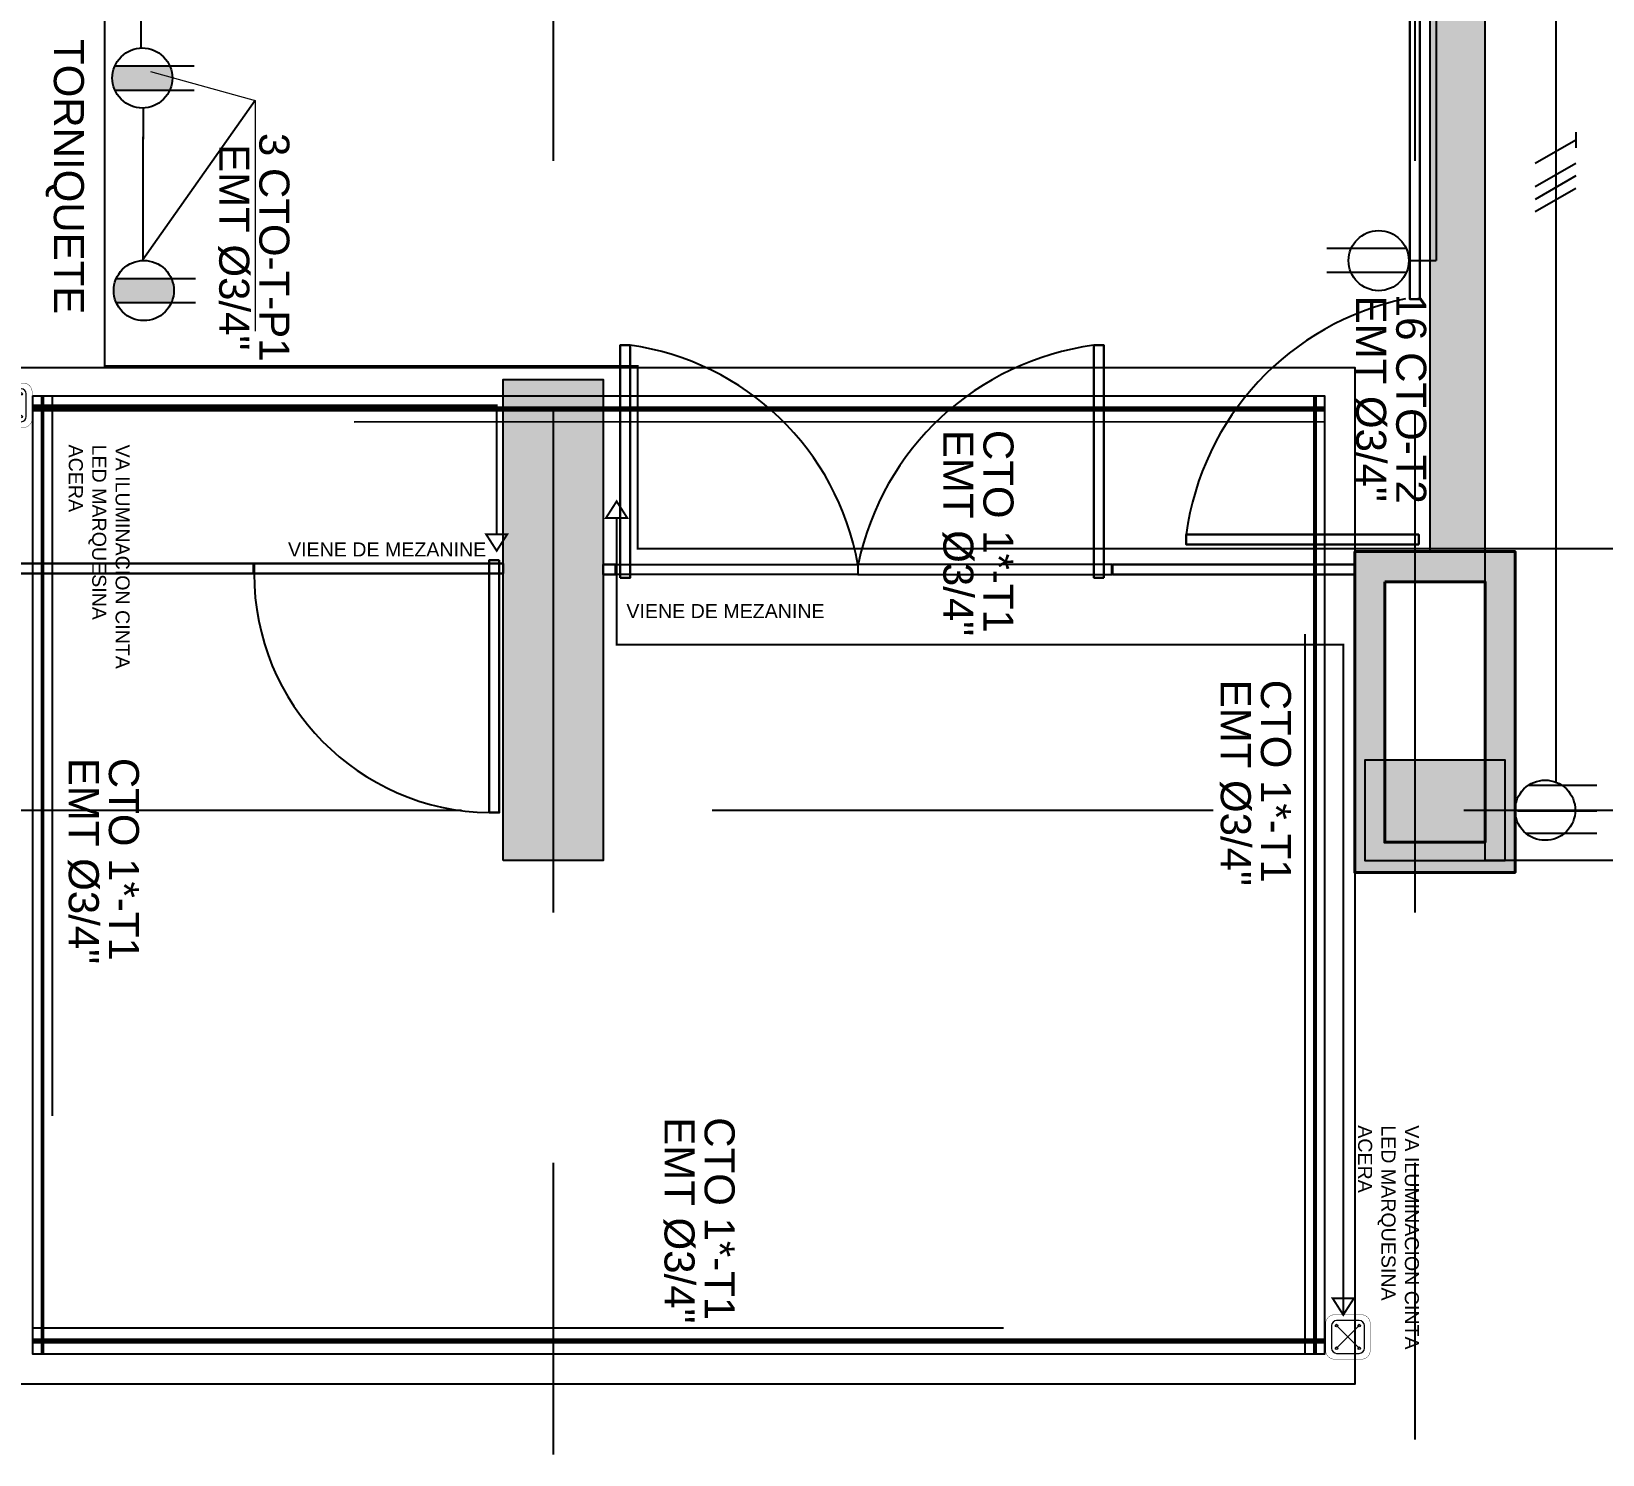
# Model space of a CAD drawing. Header units: metres. Extents: x 86 to 503, y -25 to 1141.
# Drawn here: x 213.72 to 221.56, y 133.87 to 140.97 of the extents above; entities that cross this region are included whole.
import ezdxf
from ezdxf.lldxf.tags import DXFTag

# ---------------------------------------------------------------- set-up
doc = ezdxf.new("R2010")
doc.units = ezdxf.units.M
for name, pattern in [('CONTINUA', [0]), ('DASHED2', [9.524999999999995, 6.349999999999998, -3.174999999999998]), ('HIDDEN2', [4.7624999999999975, 3.174999999999998, -1.587499999999999]), ('LÍNEAS_OCULTASX2', [0.75, 0.5, -0.25])]:
    doc.linetypes.add(name, pattern=pattern)
for name, color, linetype in [('-ALAMBRADO', 7, 'Continuous'), ('A-columnas', 6, 'Continuous'), ('AMOBLAMIENTO', 253, 'Continuous'), ('AREA PARQUEO', 253, 'Continuous'), ('CAJA DE PASO', 86, 'Continuous'), ('GG_MEZANINE', 8, 'Continuous'), ('GG_PISO 1', 251, 'Continuous'), ('GG_PROYECCION', 9, 'DASHED2'), ('LUZ LED INDIRECTA', 7, 'Continuous'), ('T', 1, 'Continuous'), ('TOMA REGULADO', 1, 'Continuous'), ('TOMA TRIFASICO', 1, 'Continuous')]:
    doc.layers.add(name, color=color, linetype=linetype)
for name, color, linetype, lineweight in [('-CN-GYD-TUBERÍA PRINCIPAL ILUMINACION', 5, 'Continuous', 5), ('-CN-GYD-TUBERÍA TOMACORRIENTE PVC', 86, 'Continuous', 18), ('EL-DIAGRAMA UNIFILAR', 7, 'Continuous', 25), ('TEXTOS', 250, 'Continuous', 20), ('Vidrio', 253, 'Continuous', 30)]:
    doc.layers.add(name, color=color, linetype=linetype, lineweight=lineweight)
doc.layers.add('JCA_HATCH 254', color=7, linetype='Continuous', true_color=0xc2c2c2)
doc.layers.add('Muro', color=7, linetype='Continuous', lineweight=40, true_color=0x424242)
doc.styles.get("Standard").update_dxf_attribs({"font": 'arial.ttf'})
tags = doc.linetypes.add('EMT_LINE', pattern='A,0.5,-0.2,["EMT",Standard,S=0.1,R=0,X=-0.1,Y=-0.05],-0.25', length=0.95).pattern_tags.tags
tags[6] = DXFTag(74, 10)

# ---------------------------------------------------------------- blocks, each defined once
blk = doc.blocks.new('Caja de paso')
at = {"layer": '-CN-GYD-TUBERÍA TOMACORRIENTE PVC', "const_width": 0.001731914791993357}
blk.add_lwpolyline([(-0.1111074788310162, 0.06666448730015873), (-0.1111074788310162, -0.0666644873133464, 0.414213562373095), (-0.0666644872969897, -0.1111074788479982), (0.06666448731620278, -0.1111074788473161, 0.414213562373095), (0.1111074788503288, -0.0666644873133464), (0.1111074788502577, 0.06666448730015873, 0.414213562373095), (0.06666448731620278, 0.1111074788341284), (-0.0666644872969897, 0.1111074788341284, 0.414213562373095)], format="xyb", close=True, dxfattribs=at)
at = {"layer": '-CN-GYD-TUBERÍA TOMACORRIENTE PVC'}
blk.add_lwpolyline([(-0.05655350296930806, -0.0818932347738155), (0.05655350297833195, -0.0818932347738155, 0.414213562373095), (0.08189323477196808, -0.05655350298115991), (0.08189323477196808, 0.05655350296729011, 0.414213562373095), (0.05655350297833195, 0.0818932347599457), (-0.05655350296930806, 0.0818932347599457, 0.414213562373095), (-0.08189323476298682, 0.05655350296729011), (-0.08189323476298682, -0.05655350298115991, 0.414213562373095)], format="xyb", close=True, dxfattribs=at)
at = {"layer": '-CN-GYD-TUBERÍA TOMACORRIENTE PVC', "linetype": 'LÍNEAS_OCULTASX2'}
for points in [[(-0.05655350299296913, 0.05655350299639395), (0.05655350297855932, -0.05655350298047779)], [(0.05655350297833195, 0.05655350296729011), (-0.05655350296930806, -0.05655350298115991)]]:
    blk.add_lwpolyline(points, dxfattribs=at)
at = {"layer": '-CN-GYD-TUBERÍA TOMACORRIENTE PVC'}
for centre in [(-0.05655350299296913, 0.05655350299639395), (0.05655350297833195, 0.05655350296729011), (-0.05655350296930806, -0.05655350298115991), (0.0565535030019646, -0.05655350300980899)]:
    blk.add_circle(centre, 0.006649555164749646, dxfattribs=at)
blk = doc.blocks.new('t')
at = {"layer": 'T'}
for p, q in [((0.006261364575661342, 0.03000000000000114), (0.2042208909329133, 0.03000000000000109)), ((0.006261364575661326, -0.03000000000000113), (0.2042208909329133, -0.03000000000000118))]:
    blk.add_line(p, q, dxfattribs=at)
blk.add_circle((0.075, -9.18861341181465e-18), 0.075, dxfattribs=at)
blk = doc.blocks.new('A$C28df0a04')
at = {"layer": 'TOMA REGULADO'}
h = blk.add_hatch(color=256, dxfattribs=at)
h.dxf.hatch_style = 1
edge = h.paths.add_edge_path()
edge.add_ellipse((0.1500000000000057, 0.149999999999995), major_axis=(-0.1060660171780174, 0.1060660171780174), ratio=0.9999999999992459, start_angle=291.4218215217745, end_angle=338.5781784781823)
edge.add_line((0.09000000000000341, 0.2874772708487073), (0.09000000000000341, 0.01252272915137326))
edge.add_ellipse((0.1500000000000057, 0.149999999999995), major_axis=(-0.1060660171780174, 0.1060660171780174), ratio=0.9999999999992459, start_angle=111.4218215217745, end_angle=158.5781784781823)
edge.add_line((0.210000000000008, 0.01252272915128283), (0.210000000000008, 0.2874772708486167))
for p, q in [((0.09000000000000341, 0.01252272915131769), (0.09000000000000341, 0.4084417818658217)), ((0.210000000000008, 0.01252272915131769), (0.210000000000008, 0.4084417818658217))]:
    blk.add_line(p, q, dxfattribs=at)
blk.add_ellipse((0.1500000000000057, 0.149999999999995), major_axis=(-0.1060660171780174, 0.1060660171780174), ratio=0.9999999999992462, dxfattribs=at)
blk = doc.blocks.new('A$C8f8caf15')
at = {"layer": 'T'}
for p, q in [((0.06703472864413129, -0.02503294934726341), (0.4084417818658324, -0.02503294934726341)), ((0.01252272915132835, -0.1525845447910967), (0.4084417818658324, -0.1525845447910967)), ((0.05301578076617375, -0.2644292847989789), (0.4084417818658324, -0.2644292847989789))]:
    blk.add_line(p, q, dxfattribs=at)
blk.add_ellipse((0.1500000000000057, -0.1500000000000057), major_axis=(0.1060660171779929, 0.1060660171779929), ratio=0.9999999999998721, start_param=5.497787143782074, end_param=11.78097245096166, dxfattribs=at)
blk = doc.blocks.new('3x-1')
at = {"layer": '-ALAMBRADO'}
for p, q in [((-0.07503916009765632, 0.1299716378463245), (-0.2251174802930045, -0.1299716378463245)), ((0.004960839902270919, 0.1299716378463245), (-0.1451174802929636, -0.1299716378463245)), ((0.08496083990230474, 0.1299716378462961), (-0.06511748029302566, -0.1299716378462961)), ((0.2350391600976316, 0.1299716378462961), (0.08496083990230119, -0.1299716378462961))]:
    blk.add_line(p, q, dxfattribs=at)
blk.add_lwpolyline([(0.2850391600976323, 0.1299716378462961), (0.1850391600976344, 0.1299716378462961)], dxfattribs=at)
blk = doc.blocks.new('*U126')
at = {"layer": '-ALAMBRADO', "xscale": -1}
blk.add_blockref('3x-1', (3.108624468950438e-14, 0), dxfattribs=at)
blk = doc.blocks.new('A$C5ae9f012')
at = {"layer": 'GG_PROYECCION', "color": 40, "linetype": 'CONTINUA', "ltscale": 0.3, "true_color": 0xf8d731, "const_width": 0.01}
blk.add_lwpolyline([(-7.179536140542837, -0.09645240949408418), (0.06203681840474928, -0.09646443639145019)], dxfattribs=at)
at = {"layer": 'LUZ LED INDIRECTA', "linetype": 'HIDDEN2'}
blk.add_lwpolyline([(-7.179536140542837, -0.1214524094937204), (-7.179536140542837, -0.07145240949399323), (0.06203681840474928, -0.07145240949399323), (0.06203681840474928, -0.1214524094937204)], close=True, dxfattribs=at)
blk = doc.blocks.new('estructura etapa 3')
at = {"layer": 'GG_PISO 1'}
h = blk.add_hatch(color=256, dxfattribs=at)
h.paths.add_polyline_path([(-91.65052479424082, -6658.123952498036), (-91.65052483163788, -6657.623952492478), (-92.34962468142191, -6657.623952492692), (-92.34962464402486, -6658.123952498251)])
h.paths.add_polyline_path([(-49.35360165399231, -6658.123953550201), (-49.35360165463851, -6657.623953544642), (-50.05450180622518, -6657.624073242631), (-50.05450180557898, -6658.124073248189)])
h.paths.add_polyline_path([(-55.95360165431691, -6658.123953548779), (-55.95360165496311, -6657.623953543221), (-56.75269290454423, -6657.624054381149), (-56.75269290389804, -6658.124054386707)])
h.paths.add_polyline_path([(-76.44963033445936, -6659.123953527316), (-76.94963033376087, -6659.123953525937), (-76.9496303338118, -6657.623953525355), (-76.44963033520833, -6657.623953526268)])
h.paths.add_polyline_path([(-83.94962466275808, -6659.123953526419), (-84.44962466205959, -6659.123953525041), (-84.44962466211052, -6657.623953524459), (-83.94962466350705, -6657.623953525372)])
h.paths.add_polyline_path([(-60.45199772839385, -6659.123953526823), (-60.95199772769581, -6659.123953525441), (-60.95199772774629, -6657.623953524859), (-60.45199772914327, -6657.623953525776)])
h.paths.add_polyline_path([(-67.94963033684814, -6659.123953523713), (-68.44963033614965, -6659.123953522334), (-68.44963033620058, -6657.623953521752), (-67.94963033759711, -6657.623953522665)])
h.paths.add_polyline_path([(-91.8500747383024, -6668.198768413866), (-91.85097488956569, -6667.598768198336), (-92.3500747393499, -6667.598781503685), (-92.34917458808638, -6668.198781719215)])
h.paths.add_polyline_path([(-49.35360165997224, -6668.198834775361), (-49.35360165969462, -6667.598834775361), (-49.85360166074236, -6667.598833612342), (-49.85360166101998, -6668.198833612343)])
h.paths.add_polyline_path([(-55.95360165431691, -6668.148834201589), (-55.95360165496311, -6667.648834196031), (-56.85356531954483, -6667.649075604333), (-56.85356531889863, -6668.149075609892)])
h.paths.add_polyline_path([(-59.95199772806779, -6667.648834198664), (-59.95199772878357, -6668.148834196337), (-61.45199772983131, -6668.148834197909), (-61.45199772876629, -6667.648834201169)])
h.paths.add_polyline_path([(-75.94963033499096, -6667.648834198664), (-75.94963033570673, -6668.148834196337), (-77.44963033675447, -6668.148834197915), (-77.44963033568945, -6667.648834201173)])
h.paths.add_polyline_path([(-68.9496303369873, -6667.648834196665), (-68.94963033537522, -6668.148834193871), (-67.44963033560805, -6668.148834194158), (-67.44963033675447, -6667.648834196951)])
h.paths.add_polyline_path([(-84.94963033851843, -6667.648834198664), (-84.9496303378022, -6668.148834196337), (-83.44963033675447, -6668.148834197913), (-83.44963033781994, -6667.648834201173)])
h.paths.add_polyline_path([(-91.85007473830262, -6676.198714255436), (-91.85007473830262, -6675.598714255436), (-92.34917458808661, -6675.598833980074), (-92.34917458808661, -6676.198833980075)])
h.paths.add_polyline_path([(-49.35360166367525, -6676.19883419188), (-49.35360166339763, -6675.598834191882), (-49.85360166444536, -6675.598834192097), (-49.85360166472299, -6676.198834192096)])
h.paths.add_polyline_path([(-55.95360165431703, -6676.148834216151), (-55.95360165496299, -6675.648834210593), (-56.75356531955811, -6675.64883419414), (-56.75356531891191, -6676.148834199698)])
h.paths.add_polyline_path([(-59.95199772438798, -6675.648834197268), (-59.95199772475451, -6676.148834194008), (-61.45199772603507, -6676.148834196047), (-61.45199772462081, -6675.648834197444)])
h.paths.add_polyline_path([(-75.94963033131114, -6675.648834197268), (-75.94963033167767, -6676.148834194008), (-77.44963033295824, -6676.14883419605), (-77.44963033154397, -6675.648834197447)])
h.paths.add_polyline_path([(-68.94963033179408, -6675.648834195734), (-68.94963033064766, -6676.148834194337), (-67.44963033076408, -6676.148834193225), (-67.44963033214333, -6675.648834194855)])
h.paths.add_polyline_path([(-84.94963034219415, -6675.648834197267), (-84.94963034182763, -6676.148834194008), (-83.44963034054706, -6676.14883419605), (-83.44963034196132, -6675.648834197447)])
h.paths.add_polyline_path([(-91.84714941676873, -6686.298775267753), (-91.85051282815846, -6685.698774462428), (-92.34961267794267, -6685.698773428964), (-92.34624926655272, -6686.298774234288)])
h.paths.add_polyline_path([(-49.35447406836727, -6686.298714517593), (-49.35360166807266, -6685.698714517594), (-49.85360166912039, -6685.698714501338), (-49.85447406941501, -6686.298714501339)])
h.paths.add_polyline_path([(-55.95360165431691, -6686.248834233877), (-55.95360165496311, -6685.748834228319), (-56.75356531956538, -6685.748834211868), (-56.75356531891919, -6686.248834217427)])
h.paths.add_polyline_path([(-59.95199772341482, -6685.748834215987), (-59.95199772366493, -6686.248834213194), (-61.45199772401418, -6686.248834215234), (-61.45199772283274, -6685.748834216163)])
h.paths.add_polyline_path([(-75.94963033033798, -6685.748834215987), (-75.94963033058809, -6686.248834213194), (-77.44963033093734, -6686.248834215237), (-77.4496303297559, -6685.748834216167)])
h.paths.add_polyline_path([(-68.94963033303281, -6685.748834214453), (-68.94963033130432, -6686.248834212125), (-67.44963033142074, -6686.248834210548), (-67.44963033279998, -6685.748834212411)])
h.paths.add_polyline_path([(-84.94963034316731, -6685.748834215987), (-84.9496303429172, -6686.248834213194), (-83.44963034256796, -6686.248834215237), (-83.44963034374939, -6685.748834216167)])
h.paths.add_polyline_path([(-49.35315161146889, -6694.294436561979), (-49.35360165463851, -6693.698920625079), (-49.8545017768505, -6693.698741702064), (-49.8540517336811, -6694.294257638963)])
h.paths.add_polyline_path([(-55.95360165431703, -6694.248831170985), (-55.95360165496299, -6693.748831165426), (-56.75269290582685, -6693.748781044401), (-56.75269290518088, -6694.24878104996)])
h.paths.add_polyline_path([(-91.65052481364307, -6694.248821470252), (-91.65052481428881, -6693.748821464693), (-92.34962466436525, -6693.748831164716), (-92.34962466371906, -6694.248831170275)])
h.paths.add_polyline_path([(-59.95199772487774, -6693.748833026099), (-59.95199772512831, -6694.248833023305), (-61.45199772547755, -6694.248833025344), (-61.45199772429567, -6693.748833026275)])
h.paths.add_polyline_path([(-75.94963032526482, -6693.748834201318), (-75.94963032586463, -6694.248834199689), (-77.44963032644671, -6694.248834200334), (-77.4496303251484, -6693.748834201268)])
h.paths.add_polyline_path([(-68.94963033087049, -6693.748834198155), (-68.94963032937437, -6694.248834196758), (-67.44963032937437, -6694.248834196578), (-67.44963032993917, -6693.748834197975)])
h.paths.add_polyline_path([(-84.94963034374939, -6693.748831169256), (-84.94963034314958, -6694.248831167626), (-83.4496303425675, -6694.248831168272), (-83.4496303438658, -6693.748831169205)])
h.paths.add_polyline_path([(-49.35776796243806, -6703.973684038515), (-49.35316311038366, -6703.373684038515), (-49.85404024317143, -6703.373987440974), (-49.8586450952256, -6703.973987440974)])
h.paths.add_polyline_path([(-55.95360165431703, -6703.923835762774), (-55.95360165496299, -6703.423835757215), (-56.75273400298954, -6703.424072574053), (-56.75273400234335, -6703.924072579612)])
h.paths.add_polyline_path([(-67.9496303576999, -6704.924075048131), (-67.94963035834837, -6703.424075044247), (-68.44963035939611, -6703.424075040889), (-68.44963035874764, -6704.924075044775)])
h.paths.add_polyline_path([(-91.65052481364307, -6703.92383574791), (-91.65052481428881, -6703.423835742351), (-92.34966752073262, -6703.423835738951), (-92.34966752008665, -6703.92383574451)])
h.paths.add_polyline_path([(-61.84720662715324, -6703.423835743541), (-60.34720663041378, -6703.423835744186), (-60.34720663062888, -6703.923835745234), (-61.84720662736879, -6703.923835744588)])
h.paths.add_polyline_path([(-83.94962464132084, -6704.92407504017), (-83.94962464196658, -6703.424075043429), (-84.44962464301432, -6703.424075043645), (-84.44962464236858, -6704.924075040384)])
h.paths.add_polyline_path([(-76.44963031215582, -6704.924075040624), (-76.44963031280156, -6703.424075043886), (-76.9496303138493, -6703.4240750441), (-76.94963031320356, -6704.924075040841)])
h.paths.add_polyline_path([(-49.35360165399231, -6711.948833174153), (-49.35360165463851, -6711.448833168596), (-50.05360165568629, -6711.44883308894), (-50.0536016550401, -6711.948833094499)])
h.paths.add_polyline_path([(-55.95360165399381, -6711.948833094221), (-55.95360165464001, -6711.448833088664), (-56.65360165568779, -6711.448833088879), (-56.6536016550416, -6711.948833094438)])
h.paths.add_polyline_path([(-91.6496246626715, -6711.948833076518), (-91.6496246633177, -6711.448833070961), (-92.3496246643657, -6711.44883197644), (-92.34962466371951, -6711.948831981999)])
h.paths.add_polyline_path([(-60.951997710299, -6711.948833015158), (-60.95200339290193, -6709.548833076966), (-60.45200339185419, -6709.548833077181), (-60.45199770925126, -6711.948833015374)])
h.paths.add_polyline_path([(-68.44963032069029, -6709.548833077413), (-68.44963031985947, -6711.948833015374), (-67.94963031997611, -6711.948833017021), (-67.94963032092335, -6709.548833076733)])
h.paths.add_polyline_path([(-76.94963031061309, -6709.548833077415), (-76.94963030978226, -6711.948833015374), (-76.44963030989868, -6711.948833017022), (-76.44963031084592, -6709.548833076734)])
h.paths.add_polyline_path([(-83.94962465720198, -6709.548833077073), (-83.94962465803303, -6711.948833013726), (-84.44962465791662, -6711.948833015374), (-84.44962465696915, -6709.548833076393)])
at = {"layer": 'GG_PISO 1', "color": 253, "linetype": 'LÍNEAS_OCULTASX2', "ltscale": 5}
for p, q in [((-60.70200336942693, -6657.208444020051), (-60.70200339473047, -6714.914148188363)), ((-60.70199772930484, -6657.208444020083), (-60.7019977560152, -6714.91414797554)), ((-56.40360165540909, -6657.208397543947), (-56.40360168208451, -6714.839146025753)), ((-93.65984248683924, -6711.698833018763), (-48.55429106159234, -6711.698833012288))]:
    blk.add_line(p, q, dxfattribs=at)
at = {"layer": 'GG_PISO 1', "color": 0}
for points in [[(-60.951997710299, -6711.948833015158), (-60.95200339290193, -6709.548833076966), (-60.45200339185419, -6709.548833077181), (-60.45199770925126, -6711.948833015374)], [(-55.95360165399381, -6711.948833094221), (-55.95360165464001, -6711.448833088664), (-56.65360165568779, -6711.448833088879), (-56.6536016550416, -6711.948833094438)]]:
    blk.add_lwpolyline(points, close=True, dxfattribs=at)
blk = doc.blocks.new('A$C2bc9fe95')
at = {"layer": 'JCA_HATCH 254'}
blk.add_hatch(color=256, dxfattribs=at).paths.add_polyline_path([(42.5412978622935, 12.22499725259991), (42.26627916850066, 12.22499725259991), (42.26627916850066, 5.740524941153353), (42.5412978622935, 5.740524941153353)])
h = blk.add_hatch(color=256, dxfattribs=at)
h.paths.add_polyline_path([(42.04129785869964, 5.590526769696908), (42.54129785875966, 5.590522705921785), (42.54129786321437, 4.290136030059102), (42.04129786315889, 4.290136030029998)], flags=16)
h.paths.add_polyline_path([(41.89129785818523, 5.740527988832355), (42.69129785824543, 5.740521486792886), (42.69129786372787, 4.140136030064923), (41.89129786367312, 4.140136030021267)])
at = {"layer": 'A-columnas'}
blk.add_line((42.26631428962673, 10.06176921945621), (42.26627916850066, 5.740524941153353), dxfattribs=at)
at = {"layer": 'A-columnas', "color": 18, "true_color": 0x000000}
blk.add_lwpolyline([(42.5412978622935, 12.22499725259991), (42.26627916850066, 12.22499725259991), (42.26627916850066, 5.740524941153353), (42.5412978622935, 5.740524941153353)], close=True, dxfattribs=at)
at = {"layer": 'AMOBLAMIENTO'}
for points in [[(39.41318996640211, 5.676738016040645), (39.41318996567998, 5.626738014829925), (38.20790791608806, 5.626737836972779), (38.20790791587888, 5.676737835855192)], [(39.41318996495784, 5.676738016040645), (39.41318996567998, 5.626738014829925), (40.67916321462098, 5.626737836972779), (40.67916321483017, 5.676737835855192)]]:
    blk.add_lwpolyline(points, close=True, dxfattribs=at)
for centre, radius, start, end in [((42.42683219632863, 5.642619347886239), 1.388396072653402, 101.7432911395555, 172.4244919472222), ((38.09089895897478, 5.44094714329799), 1.34243427310078, 10.11614720050497, 82.03776366833954), ((40.77325254570633, 5.394161659317206), 1.388396072653402, 97.57550805278025, 168.2567088604419), ((37.58973690264384, 5.627125826506699), 1.188667009643284, 179.7887596929911, 269.2342161398068)]:
    blk.add_arc(centre, radius, start, end, dxfattribs=at)
at = {"layer": 'AREA PARQUEO'}
blk.add_lwpolyline([(42.54129786164776, 22.4000018331692), (45.66629786232443, 22.4000018331692), (45.66629786232443, 4.200000938121548), (42.54129786164776, 4.200000938121548)], close=True, dxfattribs=at)
at = {"layer": 'GG_MEZANINE'}
blk.add_lwpolyline([(35.14686277073315, 6.659967414951609), (41.89129786166677, 6.65999309715113), (41.89129786320677, 1.586081408944267), (35.14686277227315, 1.586055726745656)], close=True, dxfattribs=at)
at = {"layer": 'Muro'}
for points in [[(41.89129785818523, 5.740527988832355), (42.69129785824543, 5.740521486792886), (42.69129786372787, 4.140136030064923), (41.89129786367312, 4.140136030021267)], [(42.04129785869964, 5.590526769696908), (42.54129785875966, 5.590522705921785), (42.54129786321437, 4.290136030059102), (42.04129786315889, 4.290136030029998)]]:
    blk.add_lwpolyline(points, close=True, dxfattribs=at)
at = {"layer": 'Vidrio'}
for points in [[(42.21630351949943, 7.000233274506854), (42.16630351828871, 7.000233275227174), (42.1663043412259, 10.06176921956717), (42.21630434010831, 10.06176921977453)], [(38.22685429270905, 5.610018730533511), (38.27685429391977, 5.610018731253831), (38.27685347098259, 6.770439789782131), (38.22685347210017, 6.770439789993134)], [(40.64021576531786, 5.610018730533511), (40.59021576410714, 5.610018731253831), (40.59021658704432, 6.770439789782131), (40.64021658592674, 6.770439789993134)], [(42.21097512511233, 5.775656128273795), (42.21097512439201, 5.825656129484514), (41.05055406586371, 5.825655306548242), (41.0505540656527, 5.775655307665829)], [(36.39821433371026, 5.631508126075232), (36.39821433298812, 5.681508127285952), (35.14686278558156, 5.681511939989605), (35.14686278537238, 5.631511941107192)], [(36.40035137648692, 5.631508126075232), (36.40035137720906, 5.681508127285952), (37.64279586138264, 5.681508305143097), (37.64279586159182, 5.631508306260685)], [(37.62384948476165, 5.698227411582366), (37.57384948355093, 5.698227410862046), (37.57385030648811, 4.438564984195864), (37.62385030537052, 4.438564983984861)], [(38.14289787834832, 5.676728718691038), (38.14289787907046, 5.626728717480319), (38.20359257060454, 5.626737836972779), (38.20359257081373, 5.676737835855192)], [(41.89129785885098, 5.67672820756593), (41.89129785812884, 5.62672820635521), (40.6834785601045, 5.626737836972779), (40.68347855989532, 5.676737835855192)]]:
    blk.add_lwpolyline(points, close=True, dxfattribs=at)
at = {"layer": 'Muro'}
blk.add_blockref('estructura etapa 3', (98.59489951628757, 6716.148833015373), dxfattribs=at)

msp = doc.modelspace()

# ---------------------------------------------------------------- linework, layer by layer
at = {"layer": '-CN-GYD-TUBERÍA PRINCIPAL ILUMINACION', "linetype": 'EMT_LINE', "ltscale": 10}
for points in [[(220.2714219319074, 146.1821106130331, 0.01, 0.01, 0), (221.324734087657, 146.1821106130331, 0.01, 0.01, 0), (221.324734087657, 137.2224815099113, 0, 0, 0)], [(224.4412499402633, 138.8010100166224, 0.01, 0.01, 0), (224.4412499402633, 138.3881851516008, 0.01, 0.01, 0), (216.7434033517993, 138.3881851516008, 0.01, 0.01, 0), (216.7434033517993, 139.3001947102462, 0.01, 0.01, 0), (214.0842588635248, 139.3001947102462, 0.01, 0.01, 0), (214.0842588635248, 143.2108380884293, 0.01, 0.01, 0), (212.0147159749917, 143.2108380884293, 0, 0, 0)]]:
    msp.add_lwpolyline(points, format="xyseb", dxfattribs=at)
at = {"layer": '-CN-GYD-TUBERÍA PRINCIPAL ILUMINACION', "linetype": 'EMT_LINE', "ltscale": 10, "const_width": 0.01}
for points in [[(214.265063768886, 140.8864463097925), (214.265063768886, 143.3143005857115), (212.6479336063026, 143.3143005857115), (212.6479336063026, 144.0698819198939), (211.7251057839826, 144.0698819198939), (211.7251057839826, 144.4906703026261), (209.4952022368348, 144.4906703026261), (209.4952022368348, 145.9203662424052), (208.3381645083259, 145.9203662424052), (208.3381645083259, 144.3715520167099)], [(220.7281013324754, 139.8253483217661), (220.7281013324754, 143.5214557814566)], [(214.2769365090037, 140.5866965256724), (214.2755058856082, 139.8258152318907)], [(220.5899999541508, 139.8253483217661), (220.7281013324754, 139.8253483217661)], [(213.7250474463499, 139.1034507353017), (216.0401812061429, 139.1034507353017), (216.0401812061429, 138.4602619930641)], [(216.6385456758551, 138.5412779744445), (216.6385456758551, 137.9081793865703), (220.2633436902879, 137.9081793865703), (220.2633436902879, 134.5643035749904)]]:
    msp.add_lwpolyline(points, dxfattribs=at)
at = {"layer": '-CN-GYD-TUBERÍA PRINCIPAL ILUMINACION', "linetype": 'EMT_LINE', "ltscale": 10}
for points in [[(216.6916016052008, 138.5412779744445, 0.01, 0.01, 0), (216.5854897465093, 138.5412779744445, 0.01, 0.01, 0), (216.6385456758551, 138.6241438408509, 0.01, 0.01, 0)], [(215.9871252767972, 138.4602619930641, 0.01, 0.01, 0), (216.0932371354887, 138.4602619930641, 0.01, 0.01, 0), (216.0401812061429, 138.3773961266577, 0.01, 0.01, 0)], [(220.2102877609421, 134.6471694413967, 0.01, 0.01, 0), (220.3163996196336, 134.6471694413967, 0.01, 0.01, 0), (220.2633436902879, 134.5643035749904, 0.01, 0.01, 0)]]:
    msp.add_lwpolyline(points, format="xyseb", close=True, dxfattribs=at)
msp.add_lwpolyline([(214.8361437745349, 140.6237322555662), (214.2755058856082, 139.830052657102)])
at = {"layer": 'GG_MEZANINE'}
msp.add_lwpolyline([(213.7260845952131, 139.1506605861692), (220.1705196861466, 139.1506862683469), (220.1705196875511, 134.3687020790309), (213.7260845966174, 134.3686763968523)], close=True, dxfattribs=at)
at = {"layer": 'TEXTOS'}
msp.add_lwpolyline([(214.3133687460837, 140.769030896689), (214.8361437745349, 140.6237322555662), (214.8361258862696, 139.4731527390348)], dxfattribs=at)

# ---------------------------------------------------------------- block references
msp.add_blockref('A$C2bc9fe95', (178.4292218243415, 132.6326215823746))
for p, xscale, yscale, zscale, rotation in [((220.1153095811858, 139.3374707751715), 0.8899220000826349, 2.613428385909486, 0.629882881917635, 0.0006674896017081009), ((213.9616101083715, 134.4096424527301), 0.6603515861005214, 1.939250383331579, 0.4673939514847983, 269.9999864826842), ((220.3090826801389, 134.4096424545943), 0.6603515861005212, 1.939250383331579, 0.4673939514847983, 269.9999864826842), ((220.1153080602822, 134.6861580051405), 0.8899220000826349, 2.613428385909486, 0.629882881917635, 0.0006674896017081012)]:
    msp.add_blockref('A$C5ae9f012', p, dxfattribs=dict(xscale=xscale, yscale=yscale, zscale=zscale, rotation=rotation))
at = {"layer": 'CAJA DE PASO', "linetype": 'Continuous', "ltscale": 10, "zscale": 45.18280937220077}
for p in [(213.6114785058869, 139.1034507353083), (220.2868692460697, 134.4541454286184)]:
    msp.add_blockref('Caja de paso', p, dxfattribs=at)
at = {"layer": 'EL-DIAGRAMA UNIFILAR', "xscale": 0.7783816924841601, "yscale": 0.7783816924841601, "zscale": 0.7783816924841601, "rotation": 270}
msp.add_blockref('*U126', (221.3216382753928, 140.2438436526095), dxfattribs=at)
at = {"layer": 'T', "xscale": 2, "yscale": 2, "zscale": 1.5, "rotation": 180}
msp.add_blockref('t', (220.5899999541508, 139.8253483217661), dxfattribs=at)
at = {"layer": 'TOMA REGULADO', "rotation": 270}
for p in [(214.122507678332, 140.8866311296132), (214.1299347162799, 139.8258806279498)]:
    msp.add_blockref('A$C28df0a04', p, dxfattribs=at)
at = {"layer": 'TOMA TRIFASICO'}
msp.add_blockref('A$C8f8caf15', (221.120519687008, 137.2326215844062), dxfattribs=at)

# ---------------------------------------------------------------- texts
at = {"layer": 'TEXTOS', "color": 253, "insert": (213.9811362073737, 141.5282882740979), "char_height": 0.15, "width": 2.568010215363094, "attachment_point": 1, "rotation": 270}
msp.add_mtext('\\A1;\\pxsm0.8,qc;TORNIQUETE       ', dxfattribs=at)
at = {"layer": 'TEXTOS', "attachment_point": 1, "rotation": 270}
for s, insert, char_height, width in [('\\A1;\\pxsm0.8,qc;3 CTO-T-P1\\PEMT Ø3/4"       ', (215.0061637918058, 141.1760907381017), 0.15, 2.568010215363094), ('\\A1;\\pxsm0.8,qc;16 CTO-T2\\PEMT Ø3/4"       ', (220.6774155945581, 139.6821765058599), 0.15, 1.092530013642565), ('\\A1;VA ILUMINACION CINTA LED MARQUESINA ACERA', (214.2090974840678, 138.9073444892302), 0.07, 1.120127012278308), ('\\A1;VA ILUMINACION CINTA LED MARQUESINA ACERA', (220.6406393336393, 135.5105404184409), 0.07, 1.120127012278308)]:
    msp.add_mtext(s, dxfattribs=dict(at, insert=insert, char_height=char_height, width=width))
at = {"layer": 'TEXTOS', "char_height": 0.15, "attachment_point": 1, "rotation": 270}
for insert in [(218.6182619260261, 138.9805568854758), (220.0024310220132, 137.7339887582439), (214.2555656614612, 137.3439640526358), (217.2273775272723, 135.550680821902)]:
    msp.add_mtext('\\A1;\\pxsm0.8;CTO 1*-T1 \\PEMT Ø3/4"       ', dxfattribs=dict(at, insert=insert))
at = {"layer": 'TEXTOS', "char_height": 0.07, "width": 0.9843766712141885, "attachment_point": 1}
for insert in [(214.9992553407185, 138.4191834916934), (216.6872248737734, 138.1116467395918)]:
    msp.add_mtext('\\A1;VIENE DE MEZANINE', dxfattribs=dict(at, insert=insert))

doc.saveas('drawing.dxf')
